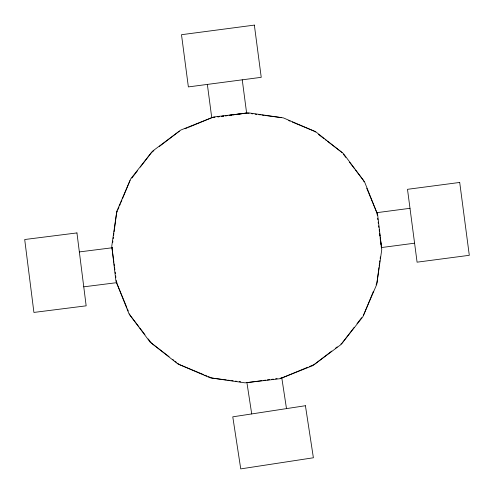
<?xml version="1.0" encoding="UTF-8"?>
<svg xmlns="http://www.w3.org/2000/svg" width="494" height="494" viewBox="0 0 494 494"><rect width="100%" height="100%" fill="white"/><g stroke="black" fill="none" stroke-linecap="round" stroke-linejoin="round"><path stroke-width="0.74" d="M112.681 242.542L112.879 241.023M113.175 238.75L113.379 237.231M113.577 235.712L113.879 233.44M114.077 231.921L114.38 229.648M114.577 228.129L116.572 212.963L117.448 210.839M378.966 267.569L376.971 282.735L376.095 284.853M379.17 266.05L379.466 263.777M379.67 262.258L379.867 260.739M380.164 258.467L380.368 256.948M118.035 209.425L118.912 207.307M119.499 205.893L120.382 203.775M120.962 202.361L121.845 200.243M122.426 198.829L130.039 180.452M363.504 315.246L373.458 291.213M131.904 178.025L137.493 170.745M140.284 167.102L151.46 152.535L153.887 150.67M354.192 327.38L342.083 343.163L340.872 344.09M356.989 323.743L361.645 317.673M159.352 146.483L179.378 131.114M331.77 351.08L314.165 364.584L309.219 366.628M335.407 348.282L337.229 346.887M185.028 128.773L187.152 127.897M188.566 127.31L211.883 117.646L214.921 117.251M307.805 367.215L281.66 378.046L280.141 378.25M214.767 117.245L211.735 117.64L207.357 84.412M217.798 116.843L219.317 116.646M221.59 116.343L223.868 116.047M225.381 115.843L227.66 115.547M229.173 115.343L246.617 113.046L242.245 79.824M217.953 116.85L219.472 116.652M221.744 116.349L223.263 116.152M225.536 115.849L227.814 115.553M229.327 115.355L231.606 115.053M233.119 114.855L246.772 113.058L249.05 113.354M376.768 212.679L409.995 208.307M414.59 243.19L381.362 247.568L381.164 246.049M246.772 382.64L261.937 380.646M263.456 380.442L265.735 380.145M267.248 379.942L269.526 379.645M271.799 379.343L273.318 379.145M275.59 378.849L277.109 378.645M79.349 251.921L112.595 247.722M83.758 286.829L117.01 282.63M251.323 113.657L252.842 113.855M255.114 114.157L256.633 114.355M258.905 114.651L260.424 114.855M261.937 115.053L264.216 115.355M265.735 115.553L281.66 117.646M226.295 379.942L211.883 378.046L208.351 376.582M227.814 380.145L230.087 380.442M231.606 380.646L233.119 380.843M235.397 381.14L236.91 381.343M239.189 381.64L240.708 381.843M288.724 120.579L290.139 121.16M292.263 122.043L314.165 131.114L315.382 132.046M203.405 374.532L179.378 364.584L177.556 363.183M204.819 375.119L206.937 375.996M318.414 134.374L323.879 138.567M325.089 139.499L326.306 140.426M327.522 141.358L342.083 152.535M169.059 356.668L151.46 343.163L148.2 338.915M172.702 359.459L173.913 360.392M175.129 361.324L176.339 362.25M343.484 154.356L345.812 157.388M349.536 162.248L354.655 168.923M355.587 170.134L363.504 180.452L364.09 181.866M138.888 326.775L130.039 315.246L129.453 313.832M139.821 327.991L144.94 334.666M366.727 188.226L376.971 212.963L377.274 215.236M126.816 307.472L116.572 282.735L116.275 280.462M127.403 308.886L128.279 311.004M281.771 377.743L286.495 408.612M246.87 382.313L251.712 413.935M377.669 218.268L377.873 219.787M378.169 222.059L378.367 223.578M378.67 225.857L378.867 227.37M379.17 229.648L379.466 231.921M379.67 233.44L379.966 235.712M380.164 237.231L381.566 247.846M379.664 234.675L379.861 236.188M380.164 238.466L380.361 239.985M380.664 242.258L380.96 244.53M111.977 247.846L113.879 262.258M114.077 263.777L114.38 266.05M114.577 267.569L114.874 269.841M115.176 272.12L115.374 273.633M115.676 275.911L115.874 277.424M116.825 211.228L111.774 246.105L115.923 281.105L128.99 313.838L150.083 342.076L177.766 363.887L210.148 377.799L245.03 382.844L280.03 378.7L312.764 365.634L341.002 344.54L362.812 316.858L376.718 284.47L381.769 249.587L377.62 214.587L364.553 181.86L343.46 153.622L315.777 131.805L283.395 117.899L248.513 112.848L213.513 116.998L180.779 130.064L152.547 151.158L130.731 178.84L116.825 211.228M305.422 405.716L232.779 416.831L240.745 468.892L313.387 457.771L305.422 405.716M254.354 25.108L181.496 34.704L188.368 86.913L261.233 77.323L254.354 25.108M459.71 182.447L407.494 189.319L417.084 262.178L469.3 255.305L459.71 182.447M76.947 232.921L24.7 239.522L33.913 312.43L86.16 305.829L76.947 232.921"/></g></svg>
